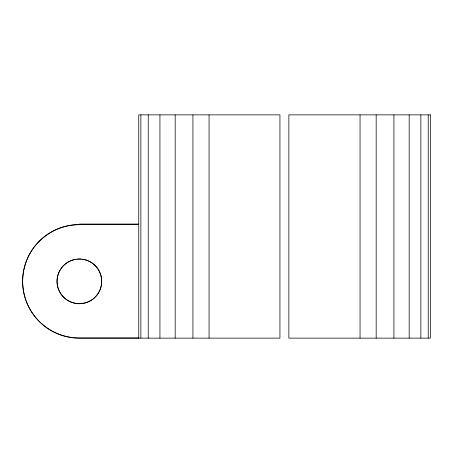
<?xml version="1.0" encoding="UTF-8"?>
<svg xmlns="http://www.w3.org/2000/svg" width="453" height="453" viewBox="0 0 453 453"><rect width="100%" height="100%" fill="white"/><g stroke="black" fill="none" stroke-linecap="round" stroke-linejoin="round"><path stroke-width="0.68" d="M138.754 224.122L79.36 224.122L79.36 224.716A56.71 56.71 0 0 0 22.65 281.426A56.71 56.71 0 0 0 79.36 338.136L279.937 338.136L279.937 114.864L138.754 114.864L138.754 338.136M79.36 224.269L138.754 224.269M138.754 337.989L79.36 337.989A56.71 56.71 0 0 1 73.726 337.712M428.227 114.864L428.227 338.136M420.871 114.864L420.871 338.136M409.172 114.864L409.172 338.136M393.923 114.864L393.923 338.136M376.171 114.864L376.171 338.136M360.044 114.864L360.044 338.136M209.06 114.864L209.06 338.136M192.933 114.864L192.933 338.136M175.175 114.864L175.175 338.136M159.932 114.864L159.932 338.136M148.233 114.864L148.233 338.136M140.877 114.864L140.877 338.136M82.599 259.184A22.327 22.327 0 0 1 98.131 293.368A22.327 22.327 0 0 1 60.589 293.368A22.327 22.327 0 0 1 76.127 259.184M77.423 259.037A22.327 22.327 0 0 1 81.302 259.037M72.31 337.547A56.71 56.71 0 0 1 22.758 277.746A56.71 56.71 0 0 1 79.36 224.563M430.35 114.864L288.867 114.864L288.867 338.136L430.35 338.136L430.35 114.864M68.199 300.764A22.327 22.327 0 0 0 101.687 281.426A22.327 22.327 0 0 0 68.199 262.089A22.327 22.327 0 0 0 68.199 300.764"/></g></svg>
